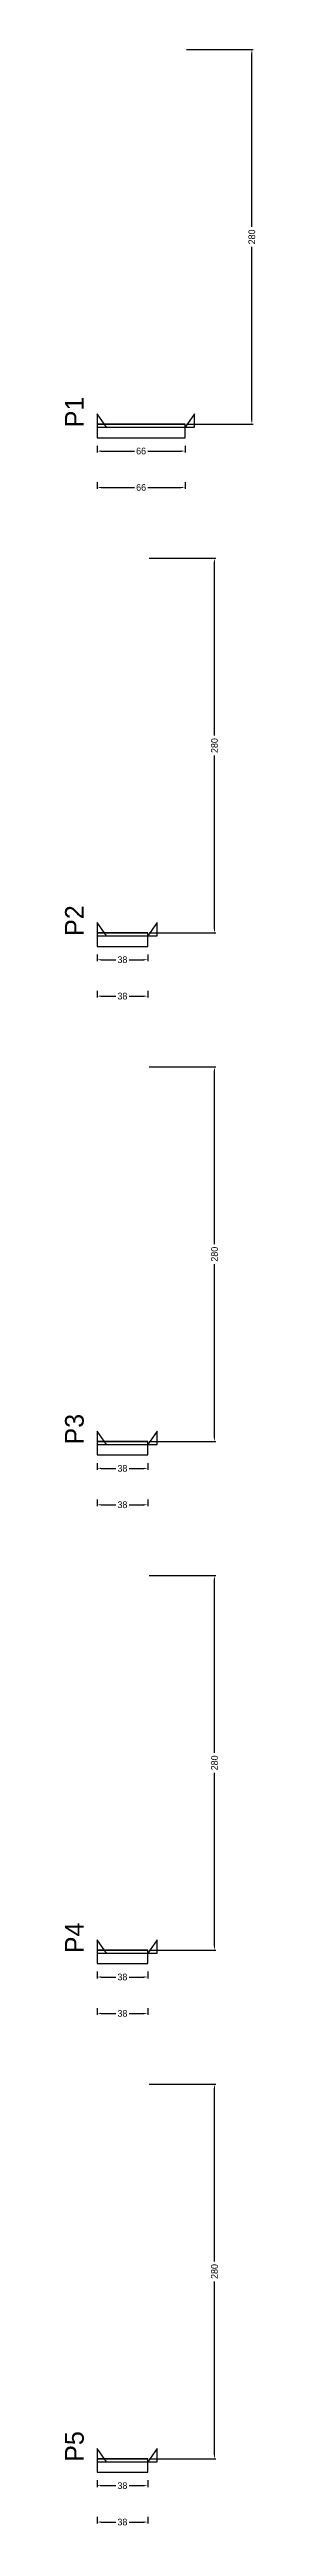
# Model space of a CAD drawing. Header units: centimetres. Extents: x -13000 to 4121, y -7606 to 8720.
# Drawn here: x 3976 to 4119, y -1568 to 282 of the extents above; entities that cross this region are included whole.
import ezdxf

# ---------------------------------------------------------------- set-up
doc = ezdxf.new("R2010")
doc.units = ezdxf.units.CM
for name, color, linetype in [('NOMENCLATURA', 7, 'Continuous'), ('SARR_2.2x10', 60, 'Continuous'), ('SARR_2.2x7', 40, 'Continuous')]:
    doc.layers.add(name, color=color, linetype=linetype)
doc.dimstyles.new('PAINEL-NOVA', dxfattribs={"dimtxt": 5, "dimasz": 3, "dimexe": 1, "dimexo": 1, "dimgap": 1, "dimtad": 1, "dimcen": 2.5, "dimazin": 3, "dimtfac": 1, "dimtmove": 0, "dimatfit": 3})

# ---------------------------------------------------------------- blocks, each defined once
blk = doc.blocks.new('_CLOSEDFILLED')
at = {"color": 0, "linetype": 'BYBLOCK'}
blk.add_solid([(-1, 0.16), (0, 0), (-1, -0.16)], dxfattribs=at)
blk = doc.blocks.new('*D21')
for p, q in [((4000, -13.8), (4000, -18.8)), ((4003, -17.8), (4028, -17.8)), ((4038, -17.8), (4063, -17.8)), ((4066, -13.8), (4066, -18.8))]:
    blk.add_line(p, q)
at = {"layer": 'Defpoints'}
for p in [(4000, -12.8), (4000, -17.8), (4066, -12.8)]:
    blk.add_point(p, dxfattribs=at)
at = {"layer": 'SARR_2.2x10', "xscale": 3, "yscale": 3, "rotation": 180}
blk.add_blockref('_CLOSEDFILLED', (4000, -17.8), dxfattribs=at)
at = {"layer": 'SARR_2.2x10', "xscale": 3, "yscale": 3}
blk.add_blockref('_CLOSEDFILLED', (4066, -17.8), dxfattribs=at)
at = {"layer": 'SARR_2.2x10', "insert": (4033, -17.8), "char_height": 5, "attachment_point": 5}
blk.add_mtext('66', dxfattribs=at)
blk = doc.blocks.new('*D22')
for p, q in [((4067, 282.2), (4117, 282.2)), ((4116, 149.7), (4116, 279.2)), ((4116, 5.2), (4116, 134.7)), ((4067, 2.2), (4117, 2.2))]:
    blk.add_line(p, q)
at = {"layer": 'Defpoints'}
for p in [(4066, 282.2), (4066, 2.2), (4116, 2.2)]:
    blk.add_point(p, dxfattribs=at)
at = {"layer": 'SARR_2.2x10', "xscale": 3, "yscale": 3}
for p, rotation in [((4116, 282.2), 90), ((4116, 2.2), 270)]:
    blk.add_blockref('_CLOSEDFILLED', p, dxfattribs=dict(at, rotation=rotation))
at = {"layer": 'SARR_2.2x10', "insert": (4116, 142.2), "char_height": 5, "attachment_point": 5, "rotation": 90}
blk.add_mtext('280', dxfattribs=at)
blk = doc.blocks.new('*D23')
for p, q in [((4067, 282.2), (4117, 282.2)), ((4116, 149.7), (4116, 279.2)), ((4116, 5.2), (4116, 134.7)), ((4067, 2.2), (4117, 2.2))]:
    blk.add_line(p, q)
at = {"layer": 'Defpoints'}
for p in [(4066, 282.2), (4066, 2.2), (4116, 2.2)]:
    blk.add_point(p, dxfattribs=at)
at = {"layer": 'SARR_2.2x10', "xscale": 3, "yscale": 3}
for p, rotation in [((4116, 282.2), 90), ((4116, 2.2), 270)]:
    blk.add_blockref('_CLOSEDFILLED', p, dxfattribs=dict(at, rotation=rotation))
at = {"layer": 'SARR_2.2x10', "insert": (4116, 142.2), "char_height": 5, "attachment_point": 5, "rotation": 90}
blk.add_mtext('280', dxfattribs=at)
blk = doc.blocks.new('*D24')
for p, q in [((4067, 282.2), (4117, 282.2)), ((4116, 149.7), (4116, 279.2)), ((4116, 5.2), (4116, 134.7)), ((4067, 2.2), (4117, 2.2))]:
    blk.add_line(p, q)
at = {"layer": 'Defpoints'}
for p in [(4066, 282.2), (4066, 2.2), (4116, 2.2)]:
    blk.add_point(p, dxfattribs=at)
at = {"layer": 'SARR_2.2x10', "xscale": 3, "yscale": 3}
for p, rotation in [((4116, 282.2), 90), ((4116, 2.2), 270)]:
    blk.add_blockref('_CLOSEDFILLED', p, dxfattribs=dict(at, rotation=rotation))
at = {"layer": 'SARR_2.2x10', "insert": (4116, 142.2), "char_height": 5, "attachment_point": 5, "rotation": 90}
blk.add_mtext('280', dxfattribs=at)
blk = doc.blocks.new('*D25')
for p, q in [((4067, 282.2), (4117, 282.2)), ((4116, 149.7), (4116, 279.2)), ((4116, 5.2), (4116, 134.7)), ((4067, 2.2), (4117, 2.2))]:
    blk.add_line(p, q)
at = {"layer": 'Defpoints'}
for p in [(4066, 282.2), (4066, 2.2), (4116, 2.2)]:
    blk.add_point(p, dxfattribs=at)
at = {"layer": 'SARR_2.2x10', "xscale": 3, "yscale": 3}
for p, rotation in [((4116, 282.2), 90), ((4116, 2.2), 270)]:
    blk.add_blockref('_CLOSEDFILLED', p, dxfattribs=dict(at, rotation=rotation))
at = {"layer": 'SARR_2.2x10', "insert": (4116, 142.2), "char_height": 5, "attachment_point": 5, "rotation": 90}
blk.add_mtext('280', dxfattribs=at)
blk = doc.blocks.new('*D26')
for p, q in [((4000, -41), (4000, -46)), ((4003, -45), (4028, -45)), ((4038, -45), (4063, -45)), ((4066, -41), (4066, -46))]:
    blk.add_line(p, q)
at = {"layer": 'Defpoints'}
for p in [(4000, -40), (4000, -45), (4066, -40)]:
    blk.add_point(p, dxfattribs=at)
at = {"layer": 'SARR_2.2x10', "xscale": 3, "yscale": 3, "rotation": 180}
blk.add_blockref('_CLOSEDFILLED', (4000, -45), dxfattribs=at)
at = {"layer": 'SARR_2.2x10', "xscale": 3, "yscale": 3}
blk.add_blockref('_CLOSEDFILLED', (4066, -45), dxfattribs=at)
at = {"layer": 'SARR_2.2x10', "insert": (4033, -45), "char_height": 5, "attachment_point": 5}
blk.add_mtext('66', dxfattribs=at)
blk = doc.blocks.new('GRA-E')
at = {"layer": 'SARR_2.2x7'}
blk.add_lwpolyline([(0, 0), (7, 0), (0, 10)], close=True, dxfattribs=at)
blk = doc.blocks.new('GRA-D')
at = {"layer": 'SARR_2.2x7'}
blk.add_lwpolyline([(0, 0), (7, 0), (7, 10)], close=True, dxfattribs=at)
blk = doc.blocks.new('*D47')
for p, q in [((4000, -393.8), (4000, -398.8)), ((4003, -397.8), (4014, -397.8)), ((4024, -397.8), (4035, -397.8)), ((4038, -393.8), (4038, -398.8))]:
    blk.add_line(p, q)
at = {"layer": 'Defpoints'}
for p in [(4000, -392.8), (4000, -397.8), (4038, -392.8)]:
    blk.add_point(p, dxfattribs=at)
at = {"layer": 'SARR_2.2x10', "xscale": 3, "yscale": 3, "rotation": 180}
blk.add_blockref('_CLOSEDFILLED', (4000, -397.8), dxfattribs=at)
at = {"layer": 'SARR_2.2x10', "xscale": 3, "yscale": 3}
blk.add_blockref('_CLOSEDFILLED', (4038, -397.8), dxfattribs=at)
at = {"layer": 'SARR_2.2x10', "insert": (4019, -397.8), "char_height": 5, "attachment_point": 5}
blk.add_mtext('38', dxfattribs=at)
blk = doc.blocks.new('*D48')
for p, q in [((4039, -97.8), (4089, -97.8)), ((4088, -230.3), (4088, -100.8)), ((4088, -374.8), (4088, -245.3)), ((4039, -377.8), (4089, -377.8))]:
    blk.add_line(p, q)
at = {"layer": 'Defpoints'}
for p in [(4038, -97.8), (4038, -377.8), (4088, -377.8)]:
    blk.add_point(p, dxfattribs=at)
at = {"layer": 'SARR_2.2x10', "xscale": 3, "yscale": 3}
for p, rotation in [((4088, -97.8), 90), ((4088, -377.8), 270)]:
    blk.add_blockref('_CLOSEDFILLED', p, dxfattribs=dict(at, rotation=rotation))
at = {"layer": 'SARR_2.2x10', "insert": (4088, -237.8), "char_height": 5, "attachment_point": 5, "rotation": 90}
blk.add_mtext('280', dxfattribs=at)
blk = doc.blocks.new('*D49')
for p, q in [((4039, -97.8), (4089, -97.8)), ((4088, -230.3), (4088, -100.8)), ((4088, -374.8), (4088, -245.3)), ((4039, -377.8), (4089, -377.8))]:
    blk.add_line(p, q)
at = {"layer": 'Defpoints'}
for p in [(4038, -97.8), (4038, -377.8), (4088, -377.8)]:
    blk.add_point(p, dxfattribs=at)
at = {"layer": 'SARR_2.2x10', "xscale": 3, "yscale": 3}
for p, rotation in [((4088, -97.8), 90), ((4088, -377.8), 270)]:
    blk.add_blockref('_CLOSEDFILLED', p, dxfattribs=dict(at, rotation=rotation))
at = {"layer": 'SARR_2.2x10', "insert": (4088, -237.8), "char_height": 5, "attachment_point": 5, "rotation": 90}
blk.add_mtext('280', dxfattribs=at)
blk = doc.blocks.new('*D50')
for p, q in [((4039, -97.8), (4089, -97.8)), ((4088, -230.3), (4088, -100.8)), ((4088, -374.8), (4088, -245.3)), ((4039, -377.8), (4089, -377.8))]:
    blk.add_line(p, q)
at = {"layer": 'Defpoints'}
for p in [(4038, -97.8), (4038, -377.8), (4088, -377.8)]:
    blk.add_point(p, dxfattribs=at)
at = {"layer": 'SARR_2.2x10', "xscale": 3, "yscale": 3}
for p, rotation in [((4088, -97.8), 90), ((4088, -377.8), 270)]:
    blk.add_blockref('_CLOSEDFILLED', p, dxfattribs=dict(at, rotation=rotation))
at = {"layer": 'SARR_2.2x10', "insert": (4088, -237.8), "char_height": 5, "attachment_point": 5, "rotation": 90}
blk.add_mtext('280', dxfattribs=at)
blk = doc.blocks.new('*D51')
for p, q in [((4039, -97.8), (4089, -97.8)), ((4088, -230.3), (4088, -100.8)), ((4088, -374.8), (4088, -245.3)), ((4039, -377.8), (4089, -377.8))]:
    blk.add_line(p, q)
at = {"layer": 'Defpoints'}
for p in [(4038, -97.8), (4038, -377.8), (4088, -377.8)]:
    blk.add_point(p, dxfattribs=at)
at = {"layer": 'SARR_2.2x10', "xscale": 3, "yscale": 3}
for p, rotation in [((4088, -97.8), 90), ((4088, -377.8), 270)]:
    blk.add_blockref('_CLOSEDFILLED', p, dxfattribs=dict(at, rotation=rotation))
at = {"layer": 'SARR_2.2x10', "insert": (4088, -237.8), "char_height": 5, "attachment_point": 5, "rotation": 90}
blk.add_mtext('280', dxfattribs=at)
blk = doc.blocks.new('*D52')
for p, q in [((4000, -421), (4000, -426)), ((4003, -425), (4014, -425)), ((4024, -425), (4035, -425)), ((4038, -421), (4038, -426))]:
    blk.add_line(p, q)
at = {"layer": 'Defpoints'}
for p in [(4000, -420), (4000, -425), (4038, -420)]:
    blk.add_point(p, dxfattribs=at)
at = {"layer": 'SARR_2.2x10', "xscale": 3, "yscale": 3, "rotation": 180}
blk.add_blockref('_CLOSEDFILLED', (4000, -425), dxfattribs=at)
at = {"layer": 'SARR_2.2x10', "xscale": 3, "yscale": 3}
blk.add_blockref('_CLOSEDFILLED', (4038, -425), dxfattribs=at)
at = {"layer": 'SARR_2.2x10', "insert": (4019, -425), "char_height": 5, "attachment_point": 5}
blk.add_mtext('38', dxfattribs=at)
blk = doc.blocks.new('*D73')
for p, q in [((4000, -773.8), (4000, -778.8)), ((4038, -773.8), (4038, -778.8)), ((4003, -777.8), (4014, -777.8)), ((4024, -777.8), (4035, -777.8))]:
    blk.add_line(p, q)
at = {"layer": 'Defpoints'}
for p in [(4000, -772.8), (4038, -772.8), (4000, -777.8)]:
    blk.add_point(p, dxfattribs=at)
at = {"layer": 'SARR_2.2x10', "xscale": 3, "yscale": 3, "rotation": 180}
blk.add_blockref('_CLOSEDFILLED', (4000, -777.8), dxfattribs=at)
at = {"layer": 'SARR_2.2x10', "xscale": 3, "yscale": 3}
blk.add_blockref('_CLOSEDFILLED', (4038, -777.8), dxfattribs=at)
at = {"layer": 'SARR_2.2x10', "insert": (4019, -777.8), "char_height": 5, "attachment_point": 5}
blk.add_mtext('38', dxfattribs=at)
blk = doc.blocks.new('*D74')
for p, q in [((4039, -477.8), (4089, -477.8)), ((4088, -610.3), (4088, -480.8)), ((4088, -754.8), (4088, -625.3)), ((4039, -757.8), (4089, -757.8))]:
    blk.add_line(p, q)
at = {"layer": 'Defpoints'}
for p in [(4038, -477.8), (4038, -757.8), (4088, -757.8)]:
    blk.add_point(p, dxfattribs=at)
at = {"layer": 'SARR_2.2x10', "xscale": 3, "yscale": 3}
for p, rotation in [((4088, -477.8), 90), ((4088, -757.8), 270)]:
    blk.add_blockref('_CLOSEDFILLED', p, dxfattribs=dict(at, rotation=rotation))
at = {"layer": 'SARR_2.2x10', "insert": (4088, -617.8), "char_height": 5, "attachment_point": 5, "rotation": 90}
blk.add_mtext('280', dxfattribs=at)
blk = doc.blocks.new('*D75')
for p, q in [((4039, -477.8), (4089, -477.8)), ((4088, -610.3), (4088, -480.8)), ((4088, -754.8), (4088, -625.3)), ((4039, -757.8), (4089, -757.8))]:
    blk.add_line(p, q)
at = {"layer": 'Defpoints'}
for p in [(4038, -477.8), (4038, -757.8), (4088, -757.8)]:
    blk.add_point(p, dxfattribs=at)
at = {"layer": 'SARR_2.2x10', "xscale": 3, "yscale": 3}
for p, rotation in [((4088, -477.8), 90), ((4088, -757.8), 270)]:
    blk.add_blockref('_CLOSEDFILLED', p, dxfattribs=dict(at, rotation=rotation))
at = {"layer": 'SARR_2.2x10', "insert": (4088, -617.8), "char_height": 5, "attachment_point": 5, "rotation": 90}
blk.add_mtext('280', dxfattribs=at)
blk = doc.blocks.new('*D76')
for p, q in [((4039, -477.8), (4089, -477.8)), ((4088, -610.3), (4088, -480.8)), ((4088, -754.8), (4088, -625.3)), ((4039, -757.8), (4089, -757.8))]:
    blk.add_line(p, q)
at = {"layer": 'Defpoints'}
for p in [(4038, -477.8), (4038, -757.8), (4088, -757.8)]:
    blk.add_point(p, dxfattribs=at)
at = {"layer": 'SARR_2.2x10', "xscale": 3, "yscale": 3}
for p, rotation in [((4088, -477.8), 90), ((4088, -757.8), 270)]:
    blk.add_blockref('_CLOSEDFILLED', p, dxfattribs=dict(at, rotation=rotation))
at = {"layer": 'SARR_2.2x10', "insert": (4088, -617.8), "char_height": 5, "attachment_point": 5, "rotation": 90}
blk.add_mtext('280', dxfattribs=at)
blk = doc.blocks.new('*D77')
for p, q in [((4039, -477.8), (4089, -477.8)), ((4088, -610.3), (4088, -480.8)), ((4088, -754.8), (4088, -625.3)), ((4039, -757.8), (4089, -757.8))]:
    blk.add_line(p, q)
at = {"layer": 'Defpoints'}
for p in [(4038, -477.8), (4038, -757.8), (4088, -757.8)]:
    blk.add_point(p, dxfattribs=at)
at = {"layer": 'SARR_2.2x10', "xscale": 3, "yscale": 3}
for p, rotation in [((4088, -477.8), 90), ((4088, -757.8), 270)]:
    blk.add_blockref('_CLOSEDFILLED', p, dxfattribs=dict(at, rotation=rotation))
at = {"layer": 'SARR_2.2x10', "insert": (4088, -617.8), "char_height": 5, "attachment_point": 5, "rotation": 90}
blk.add_mtext('280', dxfattribs=at)
blk = doc.blocks.new('*D78')
for p, q in [((4000, -801), (4000, -806)), ((4003, -805), (4014, -805)), ((4024, -805), (4035, -805)), ((4038, -801), (4038, -806))]:
    blk.add_line(p, q)
at = {"layer": 'Defpoints'}
for p in [(4000, -800), (4000, -805), (4038, -800)]:
    blk.add_point(p, dxfattribs=at)
at = {"layer": 'SARR_2.2x10', "xscale": 3, "yscale": 3, "rotation": 180}
blk.add_blockref('_CLOSEDFILLED', (4000, -805), dxfattribs=at)
at = {"layer": 'SARR_2.2x10', "xscale": 3, "yscale": 3}
blk.add_blockref('_CLOSEDFILLED', (4038, -805), dxfattribs=at)
at = {"layer": 'SARR_2.2x10', "insert": (4019, -805), "char_height": 5, "attachment_point": 5}
blk.add_mtext('38', dxfattribs=at)
blk = doc.blocks.new('*D99')
for p, q in [((4000, -1153.8), (4000, -1158.8)), ((4003, -1157.8), (4014, -1157.8)), ((4024, -1157.8), (4035, -1157.8)), ((4038, -1153.8), (4038, -1158.8))]:
    blk.add_line(p, q)
at = {"layer": 'Defpoints'}
for p in [(4000, -1152.8), (4000, -1157.8), (4038, -1152.8)]:
    blk.add_point(p, dxfattribs=at)
at = {"layer": 'SARR_2.2x10', "xscale": 3, "yscale": 3, "rotation": 180}
blk.add_blockref('_CLOSEDFILLED', (4000, -1157.8), dxfattribs=at)
at = {"layer": 'SARR_2.2x10', "xscale": 3, "yscale": 3}
blk.add_blockref('_CLOSEDFILLED', (4038, -1157.8), dxfattribs=at)
at = {"layer": 'SARR_2.2x10', "insert": (4019, -1157.8), "char_height": 5, "attachment_point": 5}
blk.add_mtext('38', dxfattribs=at)
blk = doc.blocks.new('*D100')
for p, q in [((4039, -857.8), (4089, -857.8)), ((4088, -990.3), (4088, -860.8)), ((4088, -1134.8), (4088, -1005.3)), ((4039, -1137.8), (4089, -1137.8))]:
    blk.add_line(p, q)
at = {"layer": 'Defpoints'}
for p in [(4038, -857.8), (4038, -1137.8), (4088, -1137.8)]:
    blk.add_point(p, dxfattribs=at)
at = {"layer": 'SARR_2.2x10', "xscale": 3, "yscale": 3}
for p, rotation in [((4088, -857.8), 90), ((4088, -1137.8), 270)]:
    blk.add_blockref('_CLOSEDFILLED', p, dxfattribs=dict(at, rotation=rotation))
at = {"layer": 'SARR_2.2x10', "insert": (4088, -997.8), "char_height": 5, "attachment_point": 5, "rotation": 90}
blk.add_mtext('280', dxfattribs=at)
blk = doc.blocks.new('*D101')
for p, q in [((4039, -857.8), (4089, -857.8)), ((4088, -990.3), (4088, -860.8)), ((4088, -1134.8), (4088, -1005.3)), ((4039, -1137.8), (4089, -1137.8))]:
    blk.add_line(p, q)
at = {"layer": 'Defpoints'}
for p in [(4038, -857.8), (4038, -1137.8), (4088, -1137.8)]:
    blk.add_point(p, dxfattribs=at)
at = {"layer": 'SARR_2.2x10', "xscale": 3, "yscale": 3}
for p, rotation in [((4088, -857.8), 90), ((4088, -1137.8), 270)]:
    blk.add_blockref('_CLOSEDFILLED', p, dxfattribs=dict(at, rotation=rotation))
at = {"layer": 'SARR_2.2x10', "insert": (4088, -997.8), "char_height": 5, "attachment_point": 5, "rotation": 90}
blk.add_mtext('280', dxfattribs=at)
blk = doc.blocks.new('*D102')
for p, q in [((4039, -857.8), (4089, -857.8)), ((4088, -990.3), (4088, -860.8)), ((4088, -1134.8), (4088, -1005.3)), ((4039, -1137.8), (4089, -1137.8))]:
    blk.add_line(p, q)
at = {"layer": 'Defpoints'}
for p in [(4038, -857.8), (4038, -1137.8), (4088, -1137.8)]:
    blk.add_point(p, dxfattribs=at)
at = {"layer": 'SARR_2.2x10', "xscale": 3, "yscale": 3}
for p, rotation in [((4088, -857.8), 90), ((4088, -1137.8), 270)]:
    blk.add_blockref('_CLOSEDFILLED', p, dxfattribs=dict(at, rotation=rotation))
at = {"layer": 'SARR_2.2x10', "insert": (4088, -997.8), "char_height": 5, "attachment_point": 5, "rotation": 90}
blk.add_mtext('280', dxfattribs=at)
blk = doc.blocks.new('*D103')
for p, q in [((4039, -857.8), (4089, -857.8)), ((4088, -990.3), (4088, -860.8)), ((4088, -1134.8), (4088, -1005.3)), ((4039, -1137.8), (4089, -1137.8))]:
    blk.add_line(p, q)
at = {"layer": 'Defpoints'}
for p in [(4038, -857.8), (4038, -1137.8), (4088, -1137.8)]:
    blk.add_point(p, dxfattribs=at)
at = {"layer": 'SARR_2.2x10', "xscale": 3, "yscale": 3}
for p, rotation in [((4088, -857.8), 90), ((4088, -1137.8), 270)]:
    blk.add_blockref('_CLOSEDFILLED', p, dxfattribs=dict(at, rotation=rotation))
at = {"layer": 'SARR_2.2x10', "insert": (4088, -997.8), "char_height": 5, "attachment_point": 5, "rotation": 90}
blk.add_mtext('280', dxfattribs=at)
blk = doc.blocks.new('*D104')
for p, q in [((4000, -1181), (4000, -1186)), ((4038, -1181), (4038, -1186)), ((4003, -1185), (4014, -1185)), ((4024, -1185), (4035, -1185))]:
    blk.add_line(p, q)
at = {"layer": 'Defpoints'}
for p in [(4000, -1180), (4038, -1180), (4000, -1185)]:
    blk.add_point(p, dxfattribs=at)
at = {"layer": 'SARR_2.2x10', "xscale": 3, "yscale": 3, "rotation": 180}
blk.add_blockref('_CLOSEDFILLED', (4000, -1185), dxfattribs=at)
at = {"layer": 'SARR_2.2x10', "xscale": 3, "yscale": 3}
blk.add_blockref('_CLOSEDFILLED', (4038, -1185), dxfattribs=at)
at = {"layer": 'SARR_2.2x10', "insert": (4019, -1185), "char_height": 5, "attachment_point": 5}
blk.add_mtext('38', dxfattribs=at)
blk = doc.blocks.new('*D125')
for p, q in [((4000, -1533.8), (4000, -1538.8)), ((4038, -1533.8), (4038, -1538.8)), ((4003, -1537.8), (4014, -1537.8)), ((4024, -1537.8), (4035, -1537.8))]:
    blk.add_line(p, q)
at = {"layer": 'Defpoints'}
for p in [(4000, -1532.8), (4038, -1532.8), (4000, -1537.8)]:
    blk.add_point(p, dxfattribs=at)
at = {"layer": 'SARR_2.2x10', "xscale": 3, "yscale": 3, "rotation": 180}
blk.add_blockref('_CLOSEDFILLED', (4000, -1537.8), dxfattribs=at)
at = {"layer": 'SARR_2.2x10', "xscale": 3, "yscale": 3}
blk.add_blockref('_CLOSEDFILLED', (4038, -1537.8), dxfattribs=at)
at = {"layer": 'SARR_2.2x10', "insert": (4019, -1537.8), "char_height": 5, "attachment_point": 5}
blk.add_mtext('38', dxfattribs=at)
blk = doc.blocks.new('*D126')
for p, q in [((4039, -1237.8), (4089, -1237.8)), ((4088, -1370.3), (4088, -1240.8)), ((4088, -1514.8), (4088, -1385.3)), ((4039, -1517.8), (4089, -1517.8))]:
    blk.add_line(p, q)
at = {"layer": 'Defpoints'}
for p in [(4038, -1237.8), (4038, -1517.8), (4088, -1517.8)]:
    blk.add_point(p, dxfattribs=at)
at = {"layer": 'SARR_2.2x10', "xscale": 3, "yscale": 3}
for p, rotation in [((4088, -1237.8), 90), ((4088, -1517.8), 270)]:
    blk.add_blockref('_CLOSEDFILLED', p, dxfattribs=dict(at, rotation=rotation))
at = {"layer": 'SARR_2.2x10', "insert": (4088, -1377.8), "char_height": 5, "attachment_point": 5, "rotation": 90}
blk.add_mtext('280', dxfattribs=at)
blk = doc.blocks.new('*D127')
for p, q in [((4039, -1237.8), (4089, -1237.8)), ((4088, -1370.3), (4088, -1240.8)), ((4088, -1514.8), (4088, -1385.3)), ((4039, -1517.8), (4089, -1517.8))]:
    blk.add_line(p, q)
at = {"layer": 'Defpoints'}
for p in [(4038, -1237.8), (4038, -1517.8), (4088, -1517.8)]:
    blk.add_point(p, dxfattribs=at)
at = {"layer": 'SARR_2.2x10', "xscale": 3, "yscale": 3}
for p, rotation in [((4088, -1237.8), 90), ((4088, -1517.8), 270)]:
    blk.add_blockref('_CLOSEDFILLED', p, dxfattribs=dict(at, rotation=rotation))
at = {"layer": 'SARR_2.2x10', "insert": (4088, -1377.8), "char_height": 5, "attachment_point": 5, "rotation": 90}
blk.add_mtext('280', dxfattribs=at)
blk = doc.blocks.new('*D128')
for p, q in [((4039, -1237.8), (4089, -1237.8)), ((4088, -1370.3), (4088, -1240.8)), ((4088, -1514.8), (4088, -1385.3)), ((4039, -1517.8), (4089, -1517.8))]:
    blk.add_line(p, q)
at = {"layer": 'Defpoints'}
for p in [(4038, -1237.8), (4038, -1517.8), (4088, -1517.8)]:
    blk.add_point(p, dxfattribs=at)
at = {"layer": 'SARR_2.2x10', "xscale": 3, "yscale": 3}
for p, rotation in [((4088, -1237.8), 90), ((4088, -1517.8), 270)]:
    blk.add_blockref('_CLOSEDFILLED', p, dxfattribs=dict(at, rotation=rotation))
at = {"layer": 'SARR_2.2x10', "insert": (4088, -1377.8), "char_height": 5, "attachment_point": 5, "rotation": 90}
blk.add_mtext('280', dxfattribs=at)
blk = doc.blocks.new('*D129')
for p, q in [((4039, -1237.8), (4089, -1237.8)), ((4088, -1370.3), (4088, -1240.8)), ((4088, -1514.8), (4088, -1385.3)), ((4039, -1517.8), (4089, -1517.8))]:
    blk.add_line(p, q)
at = {"layer": 'Defpoints'}
for p in [(4038, -1237.8), (4038, -1517.8), (4088, -1517.8)]:
    blk.add_point(p, dxfattribs=at)
at = {"layer": 'SARR_2.2x10', "xscale": 3, "yscale": 3}
for p, rotation in [((4088, -1237.8), 90), ((4088, -1517.8), 270)]:
    blk.add_blockref('_CLOSEDFILLED', p, dxfattribs=dict(at, rotation=rotation))
at = {"layer": 'SARR_2.2x10', "insert": (4088, -1377.8), "char_height": 5, "attachment_point": 5, "rotation": 90}
blk.add_mtext('280', dxfattribs=at)
blk = doc.blocks.new('*D130')
for p, q in [((4000, -1561), (4000, -1566)), ((4003, -1565), (4014, -1565)), ((4024, -1565), (4035, -1565)), ((4038, -1561), (4038, -1566))]:
    blk.add_line(p, q)
at = {"layer": 'Defpoints'}
for p in [(4000, -1560), (4000, -1565), (4038, -1560)]:
    blk.add_point(p, dxfattribs=at)
at = {"layer": 'SARR_2.2x10', "xscale": 3, "yscale": 3, "rotation": 180}
blk.add_blockref('_CLOSEDFILLED', (4000, -1565), dxfattribs=at)
at = {"layer": 'SARR_2.2x10', "xscale": 3, "yscale": 3}
blk.add_blockref('_CLOSEDFILLED', (4038, -1565), dxfattribs=at)
at = {"layer": 'SARR_2.2x10', "insert": (4019, -1565), "char_height": 5, "attachment_point": 5}
blk.add_mtext('38', dxfattribs=at)

msp = doc.modelspace()

# ---------------------------------------------------------------- linework, layer by layer
at = {"layer": 'SARR_2.2x10'}
for p, q in [((4066, 2.2), (4000, 2.2)), ((4000, 2.2), (4000, -7.8)), ((4066, -7.8), (4066, 2.2)), ((4000, -7.8), (4066, -7.8)), ((4038, -377.8), (4000, -377.8)), ((4000, -377.8), (4000, -387.8)), ((4000, -387.8), (4038, -387.8)), ((4038, -387.8), (4038, -377.8)), ((4038, -757.8), (4000, -757.8)), ((4000, -757.8), (4000, -767.8)), ((4038, -767.8), (4038, -757.8)), ((4000, -767.8), (4038, -767.8)), ((4038, -1137.8), (4000, -1137.8)), ((4000, -1137.8), (4000, -1147.8)), ((4038, -1147.8), (4038, -1137.8)), ((4000, -1147.8), (4038, -1147.8)), ((4038, -1517.8), (4000, -1517.8)), ((4000, -1517.8), (4000, -1527.8)), ((4000, -1527.8), (4038, -1527.8)), ((4038, -1527.8), (4038, -1517.8))]:
    msp.add_line(p, q, dxfattribs=at)
at = {"layer": 'SARR_2.2x7'}
for p, q in [((4066, 2.2), (4000, 2.2)), ((4000, 2.2), (4000, 0)), ((4000, 2.2), (4007, 2.2)), ((4000, 2.2), (4007, 2.2)), ((4000, 2.2), (4007, 2.2)), ((4000, 2.2), (4007, 2.2)), ((4000, 0), (4066, 0)), ((4007, 2.2), (4066, 2.2)), ((4007, 2.2), (4066, 2.2)), ((4007, 2.2), (4066, 2.2)), ((4007, 2.2), (4066, 2.2)), ((4066, 0), (4066, 2.2)), ((4038, -377.8), (4000, -377.8)), ((4000, -377.8), (4000, -380)), ((4000, -377.8), (4007, -377.8)), ((4000, -377.8), (4007, -377.8)), ((4000, -377.8), (4007, -377.8)), ((4000, -377.8), (4007, -377.8)), ((4000, -380), (4038, -380)), ((4007, -377.8), (4038, -377.8)), ((4007, -377.8), (4038, -377.8)), ((4007, -377.8), (4038, -377.8)), ((4007, -377.8), (4038, -377.8)), ((4038, -380), (4038, -377.8)), ((4038, -757.8), (4000, -757.8)), ((4000, -757.8), (4000, -760)), ((4000, -757.8), (4007, -757.8)), ((4000, -757.8), (4007, -757.8)), ((4000, -757.8), (4007, -757.8)), ((4000, -757.8), (4007, -757.8)), ((4007, -757.8), (4038, -757.8)), ((4007, -757.8), (4038, -757.8)), ((4007, -757.8), (4038, -757.8)), ((4007, -757.8), (4038, -757.8)), ((4038, -760), (4038, -757.8)), ((4000, -760), (4038, -760)), ((4038, -1137.8), (4000, -1137.8)), ((4000, -1137.8), (4000, -1140)), ((4000, -1137.8), (4007, -1137.8)), ((4000, -1137.8), (4007, -1137.8)), ((4000, -1137.8), (4007, -1137.8)), ((4000, -1137.8), (4007, -1137.8)), ((4000, -1140), (4038, -1140)), ((4007, -1137.8), (4038, -1137.8)), ((4007, -1137.8), (4038, -1137.8)), ((4007, -1137.8), (4038, -1137.8)), ((4007, -1137.8), (4038, -1137.8)), ((4038, -1140), (4038, -1137.8)), ((4038, -1517.8), (4000, -1517.8)), ((4000, -1517.8), (4000, -1520)), ((4000, -1517.8), (4007, -1517.8)), ((4000, -1517.8), (4007, -1517.8)), ((4000, -1517.8), (4007, -1517.8)), ((4000, -1517.8), (4007, -1517.8)), ((4000, -1520), (4038, -1520)), ((4007, -1517.8), (4038, -1517.8)), ((4007, -1517.8), (4038, -1517.8)), ((4007, -1517.8), (4038, -1517.8)), ((4007, -1517.8), (4038, -1517.8)), ((4038, -1520), (4038, -1517.8))]:
    msp.add_line(p, q, dxfattribs=at)

# ---------------------------------------------------------------- block references
for name, p in [('GRA-E', (4000, 0)), ('GRA-D', (4066, 0)), ('GRA-E', (4000, -380)), ('GRA-D', (4038, -380)), ('GRA-E', (4000, -760)), ('GRA-D', (4038, -760)), ('GRA-E', (4000, -1140)), ('GRA-D', (4038, -1140)), ('GRA-E', (4000, -1520)), ('GRA-D', (4038, -1520))]:
    msp.add_blockref(name, p, dxfattribs=at)

# ---------------------------------------------------------------- texts
at = {"layer": 'NOMENCLATURA'}
for s, p in [('P1', (3990, 0)), ('P2', (3990, -380)), ('P3', (3990, -760)), ('P4', (3990, -1140)), ('P5', (3990, -1520))]:
    msp.add_text(s, height=14, rotation=90, dxfattribs=at).set_placement(p)

# ---------------------------------------------------------------- dimensions: what is measured, and where the dimension line sits
at = {"layer": 'SARR_2.2x10'}
for base, p1, p2, picture, middle in [((4116, 2.2), (4066, 2.2), (4066, 282.2), '*D22', (4116, 142.2)), ((4116, 2.2), (4066, 2.2), (4066, 282.2), '*D23', (4116, 142.2)), ((4116, 2.2), (4066, 2.2), (4066, 282.2), '*D24', (4116, 142.2)), ((4116, 2.2), (4066, 2.2), (4066, 282.2), '*D25', (4116, 142.2)), ((4088, -377.8), (4038, -377.8), (4038, -97.8), '*D48', (4088, -237.8)), ((4088, -377.8), (4038, -377.8), (4038, -97.8), '*D49', (4088, -237.8)), ((4088, -377.8), (4038, -377.8), (4038, -97.8), '*D50', (4088, -237.8)), ((4088, -377.8), (4038, -377.8), (4038, -97.8), '*D51', (4088, -237.8)), ((4088, -757.8), (4038, -757.8), (4038, -477.8), '*D74', (4088, -617.8)), ((4088, -757.8), (4038, -757.8), (4038, -477.8), '*D75', (4088, -617.8)), ((4088, -757.8), (4038, -757.8), (4038, -477.8), '*D76', (4088, -617.8)), ((4088, -757.8), (4038, -757.8), (4038, -477.8), '*D77', (4088, -617.8)), ((4088, -1137.8), (4038, -1137.8), (4038, -857.8), '*D100', (4088, -997.8)), ((4088, -1137.8), (4038, -1137.8), (4038, -857.8), '*D101', (4088, -997.8)), ((4088, -1137.8), (4038, -1137.8), (4038, -857.8), '*D102', (4088, -997.8)), ((4088, -1137.8), (4038, -1137.8), (4038, -857.8), '*D103', (4088, -997.8)), ((4088, -1517.8), (4038, -1517.8), (4038, -1237.8), '*D126', (4088, -1377.8)), ((4088, -1517.8), (4038, -1517.8), (4038, -1237.8), '*D127', (4088, -1377.8)), ((4088, -1517.8), (4038, -1517.8), (4038, -1237.8), '*D128', (4088, -1377.8)), ((4088, -1517.8), (4038, -1517.8), (4038, -1237.8), '*D129', (4088, -1377.8))]:
    dim = msp.add_linear_dim(base=base, p1=p1, p2=p2, angle=90, dimstyle='PAINEL-NOVA', dxfattribs=at)
    dim.commit()
    dim.dimension.update_dxf_attribs({"geometry": picture, "text_midpoint": middle})
for base, p1, p2, picture, middle in [((4000, -17.8), (4000, -12.8), (4066, -12.8), '*D21', (4033, -17.8)), ((4000, -45), (4000, -40), (4066, -40), '*D26', (4033, -45)), ((4000, -397.8), (4000, -392.8), (4038, -392.8), '*D47', (4019, -397.8)), ((4000, -425), (4000, -420), (4038, -420), '*D52', (4019, -425)), ((4000, -777.8), (4000, -772.8), (4038, -772.8), '*D73', (4019, -777.8)), ((4000, -805), (4000, -800), (4038, -800), '*D78', (4019, -805)), ((4000, -1157.8), (4000, -1152.8), (4038, -1152.8), '*D99', (4019, -1157.8)), ((4000, -1185), (4000, -1180), (4038, -1180), '*D104', (4019, -1185)), ((4000, -1537.8), (4000, -1532.8), (4038, -1532.8), '*D125', (4019, -1537.8)), ((4000, -1565), (4000, -1560), (4038, -1560), '*D130', (4019, -1565))]:
    dim = msp.add_linear_dim(base=base, p1=p1, p2=p2, dimstyle='PAINEL-NOVA', dxfattribs=at)
    dim.commit()
    dim.dimension.update_dxf_attribs({"geometry": picture, "text_midpoint": middle})

doc.saveas('drawing.dxf')
